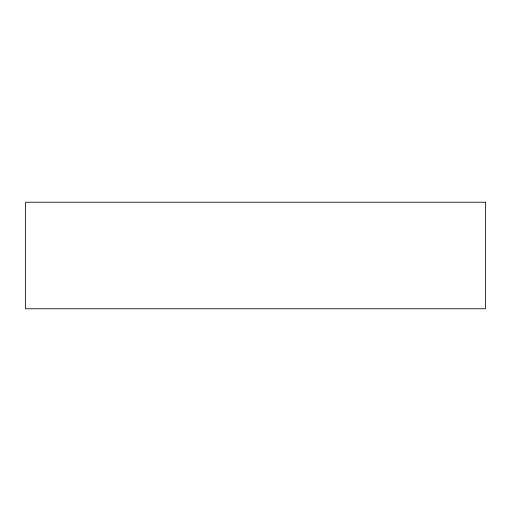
<?xml version="1.0" encoding="UTF-8"?>
<svg xmlns="http://www.w3.org/2000/svg" width="511" height="511" viewBox="0 0 511 511"><rect width="100%" height="100%" fill="white"/><g stroke="black" fill="none" stroke-linecap="round" stroke-linejoin="round"><path stroke-width="0.77" d="M485.45 202.235L25.55 202.235L25.55 308.765L485.45 308.765L485.45 202.235"/></g></svg>
